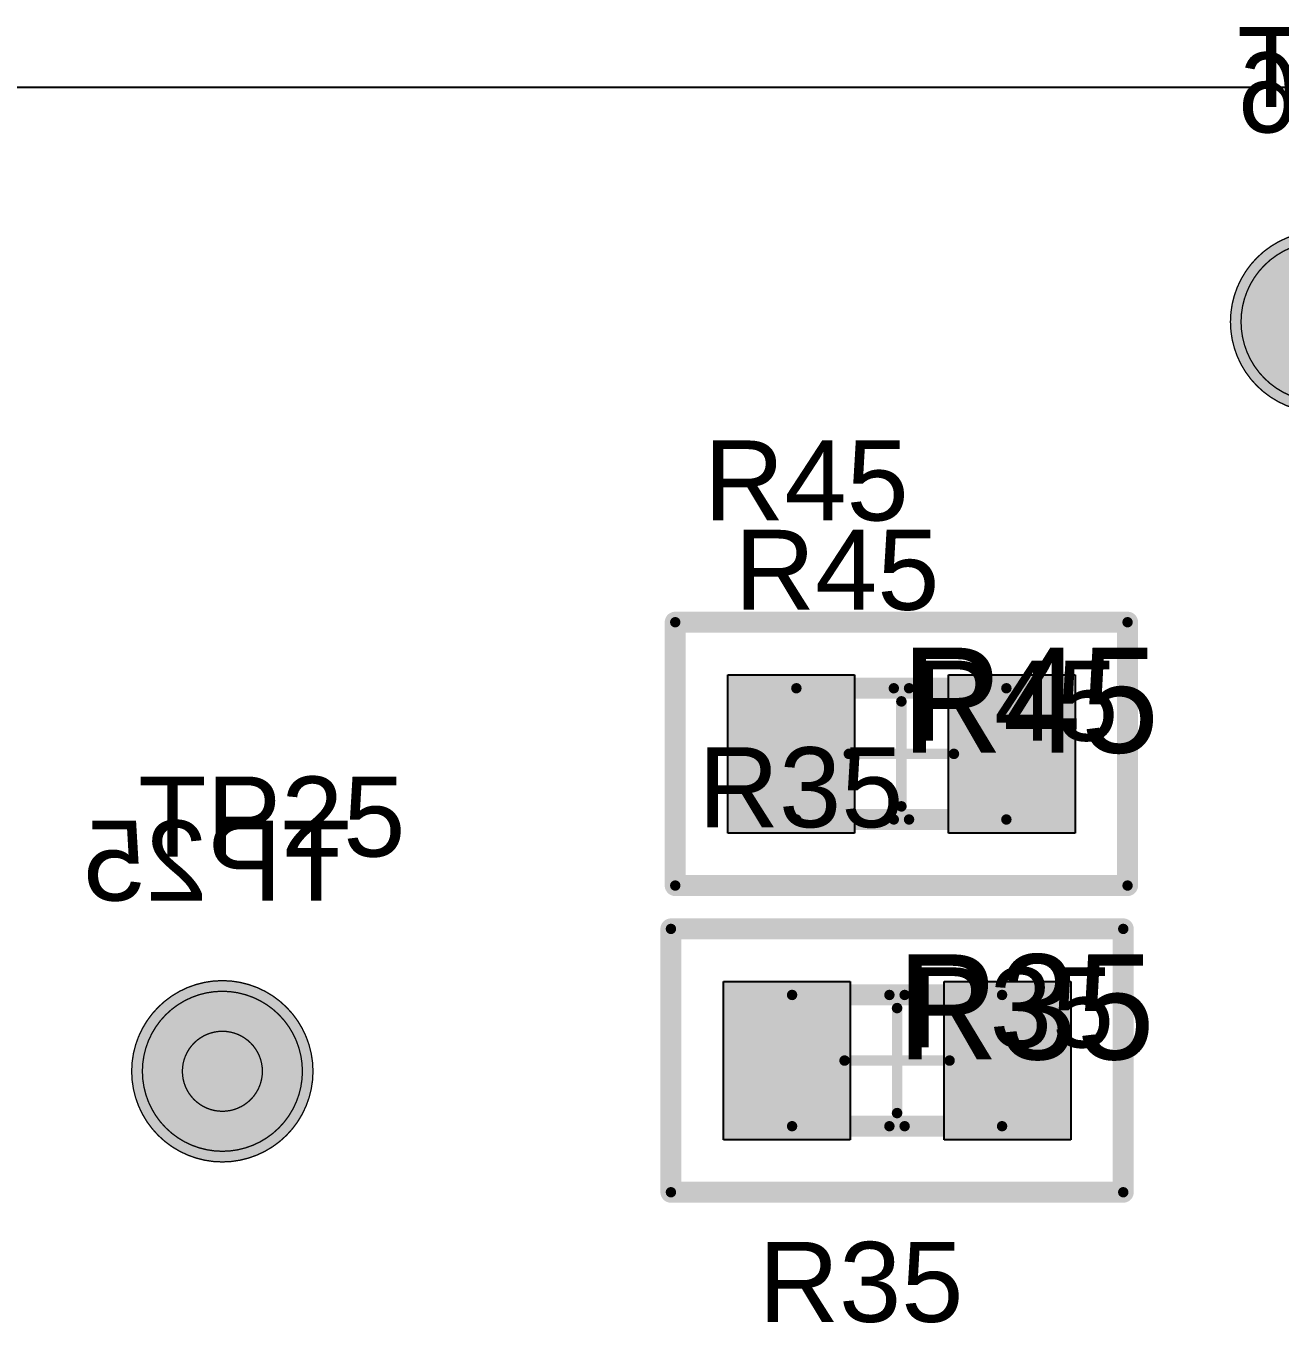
# Model space of a CAD drawing. Header units: millimetres. Extents: x 54 to 247, y 53 to 195.
# Drawn here: x 95.26 to 107.2, y 98.08 to 110.44 of the extents above; entities that cross this region are included whole.
import ezdxf

# ---------------------------------------------------------------- set-up
doc = ezdxf.new("R2010")
doc.units = ezdxf.units.MM
for name, color, linetype in [('BottomOverlay', 54, 'Continuous'), ('BottomSolder', 6, 'Continuous'), ('Mechanical10', 56, 'Continuous'), ('Mechanical11', 56, 'Continuous'), ('Mechanical12', 56, 'Continuous'), ('Mechanical15', 56, 'Continuous'), ('Mechanical4', 56, 'Continuous'), ('Mechanical6', 56, 'Continuous'), ('Mechanical7', 56, 'Continuous'), ('Mechanical8', 56, 'Continuous'), ('Mechanical9', 56, 'Continuous'), ('MultiLayer', 9, 'Continuous'), ('PadHoleLayer', 156, 'Continuous'), ('TopOverlay', 2, 'Continuous'), ('TopPaste', 8, 'Continuous'), ('TopSolder', 216, 'Continuous')]:
    doc.layers.add(name, color=color, linetype=linetype)
doc.styles.add('Arial', font='arial.ttf', dxfattribs={"height": 0.2})

# ---------------------------------------------------------------- blocks, each defined once
blk = doc.blocks.new('RES_TUM5_OHM_B_6')
at = {"layer": 'Mechanical4'}
blk.add_line((32.6644, 8.128), (-3.9624, 8.128), dxfattribs=at)
blk = doc.blocks.new('T____P_____B_244')
at = {"layer": 'BottomSolder'}
h = blk.add_hatch(color=6, dxfattribs=at)
edge = h.paths.add_edge_path()
edge.add_arc((0, 0), 0.864, 0, 360)
at = {"layer": 'MultiLayer'}
h = blk.add_hatch(color=9, dxfattribs=at)
edge = h.paths.add_edge_path()
edge.add_arc((0, 0), 0.762, 0, 360)
at = {"layer": 'PadHoleLayer'}
h = blk.add_hatch(color=156, dxfattribs=at)
edge = h.paths.add_edge_path()
edge.add_arc((0, 0), 0.381, 0, 360)
at = {"layer": 'TopSolder'}
h = blk.add_hatch(color=216, dxfattribs=at)
edge = h.paths.add_edge_path()
edge.add_arc((0, 0), 0.864, 0, 360)
blk = doc.blocks.new('T____P_____B_245')
at = {"layer": 'BottomSolder'}
h = blk.add_hatch(color=6, dxfattribs=at)
edge = h.paths.add_edge_path()
edge.add_arc((0, 0), 0.864, 0, 360)
at = {"layer": 'MultiLayer'}
h = blk.add_hatch(color=9, dxfattribs=at)
edge = h.paths.add_edge_path()
edge.add_arc((0, 0), 0.762, 0, 360)
at = {"layer": 'PadHoleLayer'}
h = blk.add_hatch(color=156, dxfattribs=at)
edge = h.paths.add_edge_path()
edge.add_arc((0, 0), 0.381, 0, 360)
at = {"layer": 'TopSolder'}
h = blk.add_hatch(color=216, dxfattribs=at)
edge = h.paths.add_edge_path()
edge.add_arc((0, 0), 0.864, 0, 360)
blk = doc.blocks.new('V______CRCW0805__3_IPC_A_264')
at = {"layer": 'TopPaste'}
for points in [[(-1.654, 0.754), (-0.448, 0.754), (-0.448, -0.754), (-1.654, -0.754)], [(0.448, 0.754), (1.654, 0.754), (1.654, -0.754), (0.448, -0.754)]]:
    blk.add_hatch(color=8, dxfattribs=at).paths.add_polyline_path(points)
at = {"layer": 'TopSolder'}
for points in [[(-1.654, 0.754), (-0.448, 0.754), (-0.448, -0.754), (-1.654, -0.754)], [(0.448, 0.754), (1.654, 0.754), (1.654, -0.754), (0.448, -0.754)]]:
    blk.add_hatch(color=216, dxfattribs=at).paths.add_polyline_path(points)
at = {"layer": 'Mechanical10', "const_width": 0.2}
for points in [[(-2.154, 1.254), (2.154, 1.254)], [(-2.154, -1.254), (-2.154, 1.254)], [(2.154, -1.254), (2.154, 1.254)], [(-2.154, -1.254), (2.154, -1.254)]]:
    blk.add_lwpolyline(points, dxfattribs=at)
at = {"layer": 'Mechanical10', "const_width": 0.1}
for points in [[(-2.204, 1.254, 1), (-2.104, 1.254, 1)], [(-2.204, 1.254, 1), (-2.104, 1.254, 1)], [(2.104, 1.254, 1), (2.204, 1.254, 1)], [(2.104, 1.254, 1), (2.204, 1.254, 1)], [(-2.204, -1.254, 1), (-2.104, -1.254, 1)], [(-2.204, -1.254, 1), (-2.104, -1.254, 1)], [(2.104, -1.254, 1), (2.204, -1.254, 1)], [(2.104, -1.254, 1), (2.204, -1.254, 1)]]:
    blk.add_lwpolyline(points, format="xyb", close=True, dxfattribs=at)
at = {"layer": 'Mechanical12', "const_width": 0.2}
for points in [[(-1, 0.625), (1, 0.625)], [(-1, -0.625), (-1, 0.625)], [(1, -0.625), (1, 0.625)], [(-1, -0.625), (1, -0.625)]]:
    blk.add_lwpolyline(points, dxfattribs=at)
at = {"layer": 'Mechanical12', "const_width": 0.1}
for points in [[(-1.05, 0.625, 1), (-0.95, 0.625, 1)], [(-1.05, 0.625, 1), (-0.95, 0.625, 1)], [(0.95, 0.625, 1), (1.05, 0.625, 1)], [(0.95, 0.625, 1), (1.05, 0.625, 1)], [(-1.05, -0.625, 1), (-0.95, -0.625, 1)], [(-1.05, -0.625, 1), (-0.95, -0.625, 1)], [(0.95, -0.625, 1), (1.05, -0.625, 1)], [(0.95, -0.625, 1), (1.05, -0.625, 1)]]:
    blk.add_lwpolyline(points, format="xyb", close=True, dxfattribs=at)
at = {"layer": 'Mechanical15'}
for points, const_width in [([(-2.154, 1.254), (2.154, 1.254)], 0.2), ([(-2.154, -1.254), (-2.154, 1.254)], 0.2), ([(2.154, -1.254), (2.154, 1.254)], 0.2), ([(0, -0.5), (0, 0.5)], 0.1), ([(-0.5, 0), (0.5, 0)], 0.1), ([(-2.154, -1.254), (2.154, -1.254)], 0.2)]:
    blk.add_lwpolyline(points, dxfattribs=dict(at, const_width=const_width))
for points, const_width in [([(-2.204, 1.254, 1), (-2.104, 1.254, 1)], 0.1), ([(-2.204, 1.254, 1), (-2.104, 1.254, 1)], 0.1), ([(2.104, 1.254, 1), (2.204, 1.254, 1)], 0.1), ([(2.104, 1.254, 1), (2.204, 1.254, 1)], 0.1), ([(-0.025, 0.5, 1), (0.025, 0.5, 1)], 0.05), ([(-0.525, 0, 1), (-0.475, 0, 1)], 0.05), ([(0.475, 0, 1), (0.525, 0, 1)], 0.05), ([(-0.025, -0.5, 1), (0.025, -0.5, 1)], 0.05), ([(-2.204, -1.254, 1), (-2.104, -1.254, 1)], 0.1), ([(-2.204, -1.254, 1), (-2.104, -1.254, 1)], 0.1), ([(2.104, -1.254, 1), (2.204, -1.254, 1)], 0.1), ([(2.104, -1.254, 1), (2.204, -1.254, 1)], 0.1)]:
    blk.add_lwpolyline(points, format="xyb", close=True, dxfattribs=dict(at, const_width=const_width))
at = {"layer": 'TopOverlay', "const_width": 0.2}
for points in [[(-0.073, 0.625), (0.073, 0.625)], [(-0.073, -0.625), (0.073, -0.625)]]:
    blk.add_lwpolyline(points, dxfattribs=at)
at = {"layer": 'TopOverlay', "const_width": 0.1}
for points in [[(-0.123, 0.625, 1), (-0.023, 0.625, 1)], [(0.023, 0.625, 1), (0.123, 0.625, 1)], [(-0.123, -0.625, 1), (-0.023, -0.625, 1)], [(0.023, -0.625, 1), (0.123, -0.625, 1)]]:
    blk.add_lwpolyline(points, format="xyb", close=True, dxfattribs=at)
at = {"layer": 'Mechanical10'}
blk.add_text('R45', height=1, rotation=360, dxfattribs=at).set_placement((0, 0.011))
blk = doc.blocks.new('V______CRCW0805__3_IPC_A_267')
at = {"layer": 'TopPaste'}
for points in [[(-1.654, 0.754), (-0.448, 0.754), (-0.448, -0.754), (-1.654, -0.754)], [(0.448, 0.754), (1.654, 0.754), (1.654, -0.754), (0.448, -0.754)]]:
    blk.add_hatch(color=8, dxfattribs=at).paths.add_polyline_path(points)
at = {"layer": 'TopSolder'}
for points in [[(-1.654, 0.754), (-0.448, 0.754), (-0.448, -0.754), (-1.654, -0.754)], [(0.448, 0.754), (1.654, 0.754), (1.654, -0.754), (0.448, -0.754)]]:
    blk.add_hatch(color=216, dxfattribs=at).paths.add_polyline_path(points)
at = {"layer": 'Mechanical10', "const_width": 0.2}
for points in [[(-2.154, 1.254), (2.154, 1.254)], [(-2.154, -1.254), (-2.154, 1.254)], [(2.154, -1.254), (2.154, 1.254)], [(-2.154, -1.254), (2.154, -1.254)]]:
    blk.add_lwpolyline(points, dxfattribs=at)
at = {"layer": 'Mechanical10', "const_width": 0.1}
for points in [[(-2.204, 1.254, 1), (-2.104, 1.254, 1)], [(-2.204, 1.254, 1), (-2.104, 1.254, 1)], [(2.104, 1.254, 1), (2.204, 1.254, 1)], [(2.104, 1.254, 1), (2.204, 1.254, 1)], [(-2.204, -1.254, 1), (-2.104, -1.254, 1)], [(-2.204, -1.254, 1), (-2.104, -1.254, 1)], [(2.104, -1.254, 1), (2.204, -1.254, 1)], [(2.104, -1.254, 1), (2.204, -1.254, 1)]]:
    blk.add_lwpolyline(points, format="xyb", close=True, dxfattribs=at)
at = {"layer": 'Mechanical12', "const_width": 0.2}
for points in [[(-1, 0.625), (1, 0.625)], [(-1, -0.625), (-1, 0.625)], [(1, -0.625), (1, 0.625)], [(-1, -0.625), (1, -0.625)]]:
    blk.add_lwpolyline(points, dxfattribs=at)
at = {"layer": 'Mechanical12', "const_width": 0.1}
for points in [[(-1.05, 0.625, 1), (-0.95, 0.625, 1)], [(-1.05, 0.625, 1), (-0.95, 0.625, 1)], [(0.95, 0.625, 1), (1.05, 0.625, 1)], [(0.95, 0.625, 1), (1.05, 0.625, 1)], [(-1.05, -0.625, 1), (-0.95, -0.625, 1)], [(-1.05, -0.625, 1), (-0.95, -0.625, 1)], [(0.95, -0.625, 1), (1.05, -0.625, 1)], [(0.95, -0.625, 1), (1.05, -0.625, 1)]]:
    blk.add_lwpolyline(points, format="xyb", close=True, dxfattribs=at)
at = {"layer": 'Mechanical15'}
for points, const_width in [([(-2.154, 1.254), (2.154, 1.254)], 0.2), ([(-2.154, -1.254), (-2.154, 1.254)], 0.2), ([(2.154, -1.254), (2.154, 1.254)], 0.2), ([(0, -0.5), (0, 0.5)], 0.1), ([(-0.5, 0), (0.5, 0)], 0.1), ([(-2.154, -1.254), (2.154, -1.254)], 0.2)]:
    blk.add_lwpolyline(points, dxfattribs=dict(at, const_width=const_width))
for points, const_width in [([(-2.204, 1.254, 1), (-2.104, 1.254, 1)], 0.1), ([(-2.204, 1.254, 1), (-2.104, 1.254, 1)], 0.1), ([(2.104, 1.254, 1), (2.204, 1.254, 1)], 0.1), ([(2.104, 1.254, 1), (2.204, 1.254, 1)], 0.1), ([(-0.025, 0.5, 1), (0.025, 0.5, 1)], 0.05), ([(-0.525, 0, 1), (-0.475, 0, 1)], 0.05), ([(0.475, 0, 1), (0.525, 0, 1)], 0.05), ([(-0.025, -0.5, 1), (0.025, -0.5, 1)], 0.05), ([(-2.204, -1.254, 1), (-2.104, -1.254, 1)], 0.1), ([(-2.204, -1.254, 1), (-2.104, -1.254, 1)], 0.1), ([(2.104, -1.254, 1), (2.204, -1.254, 1)], 0.1), ([(2.104, -1.254, 1), (2.204, -1.254, 1)], 0.1)]:
    blk.add_lwpolyline(points, format="xyb", close=True, dxfattribs=dict(at, const_width=const_width))
at = {"layer": 'TopOverlay', "const_width": 0.2}
for points in [[(-0.073, 0.625), (0.073, 0.625)], [(-0.073, -0.625), (0.073, -0.625)]]:
    blk.add_lwpolyline(points, dxfattribs=at)
at = {"layer": 'TopOverlay', "const_width": 0.1}
for points in [[(-0.123, 0.625, 1), (-0.023, 0.625, 1)], [(0.023, 0.625, 1), (0.123, 0.625, 1)], [(-0.123, -0.625, 1), (-0.023, -0.625, 1)], [(0.023, -0.625, 1), (0.123, -0.625, 1)]]:
    blk.add_lwpolyline(points, format="xyb", close=True, dxfattribs=at)
at = {"layer": 'Mechanical10'}
blk.add_text('R35', height=1, rotation=360, dxfattribs=at).set_placement((0, 0.011))

msp = doc.modelspace()

# ---------------------------------------------------------------- hatches: boundary and pattern name
at = {"layer": 'Mechanical4'}
h = msp.add_hatch(color=56, dxfattribs=at)
edge = h.paths.add_edge_path()
edge.add_arc((101.443, 104.759), 0.05, 0, 360)
h = msp.add_hatch(color=56, dxfattribs=at)
edge = h.paths.add_edge_path()
edge.add_arc((101.443, 104.759), 0.05, 0, 360)
h = msp.add_hatch(color=56, dxfattribs=at)
edge = h.paths.add_edge_path()
edge.add_arc((101.443, 104.759), 0.05, 0, 360)
h = msp.add_hatch(color=56, dxfattribs=at)
edge = h.paths.add_edge_path()
edge.add_arc((101.443, 104.759), 0.05, 0, 360)
h = msp.add_hatch(color=56, dxfattribs=at)
edge = h.paths.add_edge_path()
edge.add_arc((105.751, 104.759), 0.05, 0, 360)
h = msp.add_hatch(color=56, dxfattribs=at)
edge = h.paths.add_edge_path()
edge.add_arc((105.751, 104.759), 0.05, 0, 360)
h = msp.add_hatch(color=56, dxfattribs=at)
edge = h.paths.add_edge_path()
edge.add_arc((105.751, 104.759), 0.05, 0, 360)
h = msp.add_hatch(color=56, dxfattribs=at)
edge = h.paths.add_edge_path()
edge.add_arc((105.751, 104.759), 0.05, 0, 360)
h = msp.add_hatch(color=56, dxfattribs=at)
edge = h.paths.add_edge_path()
edge.add_arc((101.443, 102.251), 0.05, 0, 360)
h = msp.add_hatch(color=56, dxfattribs=at)
edge = h.paths.add_edge_path()
edge.add_arc((101.443, 102.251), 0.05, 0, 360)
h = msp.add_hatch(color=56, dxfattribs=at)
edge = h.paths.add_edge_path()
edge.add_arc((101.443, 102.251), 0.05, 0, 360)
h = msp.add_hatch(color=56, dxfattribs=at)
edge = h.paths.add_edge_path()
edge.add_arc((101.443, 102.251), 0.05, 0, 360)
h = msp.add_hatch(color=56, dxfattribs=at)
edge = h.paths.add_edge_path()
edge.add_arc((105.751, 102.251), 0.05, 0, 360)
h = msp.add_hatch(color=56, dxfattribs=at)
edge = h.paths.add_edge_path()
edge.add_arc((105.751, 102.251), 0.05, 0, 360)
h = msp.add_hatch(color=56, dxfattribs=at)
edge = h.paths.add_edge_path()
edge.add_arc((105.751, 102.251), 0.05, 0, 360)
h = msp.add_hatch(color=56, dxfattribs=at)
edge = h.paths.add_edge_path()
edge.add_arc((105.751, 102.251), 0.05, 0, 360)
h = msp.add_hatch(color=56, dxfattribs=at)
edge = h.paths.add_edge_path()
edge.add_arc((101.402, 101.838), 0.05, 0, 360)
h = msp.add_hatch(color=56, dxfattribs=at)
edge = h.paths.add_edge_path()
edge.add_arc((101.402, 101.838), 0.05, 0, 360)
h = msp.add_hatch(color=56, dxfattribs=at)
edge = h.paths.add_edge_path()
edge.add_arc((101.402, 101.838), 0.05, 0, 360)
h = msp.add_hatch(color=56, dxfattribs=at)
edge = h.paths.add_edge_path()
edge.add_arc((101.402, 101.838), 0.05, 0, 360)
h = msp.add_hatch(color=56, dxfattribs=at)
edge = h.paths.add_edge_path()
edge.add_arc((105.71, 101.838), 0.05, 0, 360)
h = msp.add_hatch(color=56, dxfattribs=at)
edge = h.paths.add_edge_path()
edge.add_arc((105.71, 101.838), 0.05, 0, 360)
h = msp.add_hatch(color=56, dxfattribs=at)
edge = h.paths.add_edge_path()
edge.add_arc((105.71, 101.838), 0.05, 0, 360)
h = msp.add_hatch(color=56, dxfattribs=at)
edge = h.paths.add_edge_path()
edge.add_arc((105.71, 101.838), 0.05, 0, 360)
h = msp.add_hatch(color=56, dxfattribs=at)
edge = h.paths.add_edge_path()
edge.add_arc((101.402, 99.33), 0.05, 0, 360)
h = msp.add_hatch(color=56, dxfattribs=at)
edge = h.paths.add_edge_path()
edge.add_arc((101.402, 99.33), 0.05, 0, 360)
h = msp.add_hatch(color=56, dxfattribs=at)
edge = h.paths.add_edge_path()
edge.add_arc((101.402, 99.33), 0.05, 0, 360)
h = msp.add_hatch(color=56, dxfattribs=at)
edge = h.paths.add_edge_path()
edge.add_arc((101.402, 99.33), 0.05, 0, 360)
h = msp.add_hatch(color=56, dxfattribs=at)
edge = h.paths.add_edge_path()
edge.add_arc((105.71, 99.33), 0.05, 0, 360)
h = msp.add_hatch(color=56, dxfattribs=at)
edge = h.paths.add_edge_path()
edge.add_arc((105.71, 99.33), 0.05, 0, 360)
h = msp.add_hatch(color=56, dxfattribs=at)
edge = h.paths.add_edge_path()
edge.add_arc((105.71, 99.33), 0.05, 0, 360)
h = msp.add_hatch(color=56, dxfattribs=at)
edge = h.paths.add_edge_path()
edge.add_arc((105.71, 99.33), 0.05, 0, 360)
at = {"layer": 'Mechanical6'}
h = msp.add_hatch(color=56, dxfattribs=at)
edge = h.paths.add_edge_path()
edge.add_arc((103.525, 104.13), 0.05, 0, 360)
h = msp.add_hatch(color=56, dxfattribs=at)
edge = h.paths.add_edge_path()
edge.add_arc((103.67, 104.13), 0.05, 0, 360)
h = msp.add_hatch(color=56, dxfattribs=at)
edge = h.paths.add_edge_path()
edge.add_arc((103.525, 102.88), 0.05, 0, 360)
h = msp.add_hatch(color=56, dxfattribs=at)
edge = h.paths.add_edge_path()
edge.add_arc((103.67, 102.88), 0.05, 0, 360)
h = msp.add_hatch(color=56, dxfattribs=at)
edge = h.paths.add_edge_path()
edge.add_arc((103.483, 101.209), 0.05, 0, 360)
h = msp.add_hatch(color=56, dxfattribs=at)
edge = h.paths.add_edge_path()
edge.add_arc((103.628, 101.209), 0.05, 0, 360)
h = msp.add_hatch(color=56, dxfattribs=at)
edge = h.paths.add_edge_path()
edge.add_arc((103.483, 99.959), 0.05, 0, 360)
h = msp.add_hatch(color=56, dxfattribs=at)
edge = h.paths.add_edge_path()
edge.add_arc((103.628, 99.959), 0.05, 0, 360)
at = {"layer": 'Mechanical8'}
h = msp.add_hatch(color=56, dxfattribs=at)
edge = h.paths.add_edge_path()
edge.add_arc((102.597, 104.13), 0.05, 0, 360)
h = msp.add_hatch(color=56, dxfattribs=at)
edge = h.paths.add_edge_path()
edge.add_arc((102.597, 104.13), 0.05, 0, 360)
h = msp.add_hatch(color=56, dxfattribs=at)
edge = h.paths.add_edge_path()
edge.add_arc((104.597, 104.13), 0.05, 0, 360)
h = msp.add_hatch(color=56, dxfattribs=at)
edge = h.paths.add_edge_path()
edge.add_arc((104.597, 104.13), 0.05, 0, 360)
h = msp.add_hatch(color=56, dxfattribs=at)
edge = h.paths.add_edge_path()
edge.add_arc((102.597, 102.88), 0.05, 0, 360)
h = msp.add_hatch(color=56, dxfattribs=at)
edge = h.paths.add_edge_path()
edge.add_arc((102.597, 102.88), 0.05, 0, 360)
h = msp.add_hatch(color=56, dxfattribs=at)
edge = h.paths.add_edge_path()
edge.add_arc((104.597, 102.88), 0.05, 0, 360)
h = msp.add_hatch(color=56, dxfattribs=at)
edge = h.paths.add_edge_path()
edge.add_arc((104.597, 102.88), 0.05, 0, 360)
h = msp.add_hatch(color=56, dxfattribs=at)
edge = h.paths.add_edge_path()
edge.add_arc((102.556, 101.209), 0.05, 0, 360)
h = msp.add_hatch(color=56, dxfattribs=at)
edge = h.paths.add_edge_path()
edge.add_arc((102.556, 101.209), 0.05, 0, 360)
h = msp.add_hatch(color=56, dxfattribs=at)
edge = h.paths.add_edge_path()
edge.add_arc((104.556, 101.209), 0.05, 0, 360)
h = msp.add_hatch(color=56, dxfattribs=at)
edge = h.paths.add_edge_path()
edge.add_arc((104.556, 101.209), 0.05, 0, 360)
h = msp.add_hatch(color=56, dxfattribs=at)
edge = h.paths.add_edge_path()
edge.add_arc((102.556, 99.959), 0.05, 0, 360)
h = msp.add_hatch(color=56, dxfattribs=at)
edge = h.paths.add_edge_path()
edge.add_arc((102.556, 99.959), 0.05, 0, 360)
h = msp.add_hatch(color=56, dxfattribs=at)
edge = h.paths.add_edge_path()
edge.add_arc((104.556, 99.959), 0.05, 0, 360)
h = msp.add_hatch(color=56, dxfattribs=at)
edge = h.paths.add_edge_path()
edge.add_arc((104.556, 99.959), 0.05, 0, 360)
at = {"layer": 'PadHoleLayer'}
h = msp.add_hatch(color=156, dxfattribs=at)
edge = h.paths.add_edge_path()
edge.add_arc((101.443, 104.759), 0.05, 0, 360)
h = msp.add_hatch(color=156, dxfattribs=at)
edge = h.paths.add_edge_path()
edge.add_arc((101.443, 104.759), 0.05, 0, 360)
h = msp.add_hatch(color=156, dxfattribs=at)
edge = h.paths.add_edge_path()
edge.add_arc((101.443, 104.759), 0.05, 0, 360)
h = msp.add_hatch(color=156, dxfattribs=at)
edge = h.paths.add_edge_path()
edge.add_arc((101.443, 104.759), 0.05, 0, 360)
h = msp.add_hatch(color=156, dxfattribs=at)
edge = h.paths.add_edge_path()
edge.add_arc((105.751, 104.759), 0.05, 0, 360)
h = msp.add_hatch(color=156, dxfattribs=at)
edge = h.paths.add_edge_path()
edge.add_arc((105.751, 104.759), 0.05, 0, 360)
h = msp.add_hatch(color=156, dxfattribs=at)
edge = h.paths.add_edge_path()
edge.add_arc((105.751, 104.759), 0.05, 0, 360)
h = msp.add_hatch(color=156, dxfattribs=at)
edge = h.paths.add_edge_path()
edge.add_arc((105.751, 104.759), 0.05, 0, 360)
h = msp.add_hatch(color=156, dxfattribs=at)
edge = h.paths.add_edge_path()
edge.add_arc((102.597, 104.13), 0.05, 0, 360)
h = msp.add_hatch(color=156, dxfattribs=at)
edge = h.paths.add_edge_path()
edge.add_arc((102.597, 104.13), 0.05, 0, 360)
h = msp.add_hatch(color=156, dxfattribs=at)
edge = h.paths.add_edge_path()
edge.add_arc((103.525, 104.13), 0.05, 0, 360)
h = msp.add_hatch(color=156, dxfattribs=at)
edge = h.paths.add_edge_path()
edge.add_arc((103.67, 104.13), 0.05, 0, 360)
h = msp.add_hatch(color=156, dxfattribs=at)
edge = h.paths.add_edge_path()
edge.add_arc((104.597, 104.13), 0.05, 0, 360)
h = msp.add_hatch(color=156, dxfattribs=at)
edge = h.paths.add_edge_path()
edge.add_arc((104.597, 104.13), 0.05, 0, 360)
h = msp.add_hatch(color=156, dxfattribs=at)
edge = h.paths.add_edge_path()
edge.add_arc((102.597, 102.88), 0.05, 0, 360)
h = msp.add_hatch(color=156, dxfattribs=at)
edge = h.paths.add_edge_path()
edge.add_arc((102.597, 102.88), 0.05, 0, 360)
h = msp.add_hatch(color=156, dxfattribs=at)
edge = h.paths.add_edge_path()
edge.add_arc((103.525, 102.88), 0.05, 0, 360)
h = msp.add_hatch(color=156, dxfattribs=at)
edge = h.paths.add_edge_path()
edge.add_arc((103.67, 102.88), 0.05, 0, 360)
h = msp.add_hatch(color=156, dxfattribs=at)
edge = h.paths.add_edge_path()
edge.add_arc((104.597, 102.88), 0.05, 0, 360)
h = msp.add_hatch(color=156, dxfattribs=at)
edge = h.paths.add_edge_path()
edge.add_arc((104.597, 102.88), 0.05, 0, 360)
h = msp.add_hatch(color=156, dxfattribs=at)
edge = h.paths.add_edge_path()
edge.add_arc((101.443, 102.251), 0.05, 0, 360)
h = msp.add_hatch(color=156, dxfattribs=at)
edge = h.paths.add_edge_path()
edge.add_arc((101.443, 102.251), 0.05, 0, 360)
h = msp.add_hatch(color=156, dxfattribs=at)
edge = h.paths.add_edge_path()
edge.add_arc((101.443, 102.251), 0.05, 0, 360)
h = msp.add_hatch(color=156, dxfattribs=at)
edge = h.paths.add_edge_path()
edge.add_arc((101.443, 102.251), 0.05, 0, 360)
h = msp.add_hatch(color=156, dxfattribs=at)
edge = h.paths.add_edge_path()
edge.add_arc((105.751, 102.251), 0.05, 0, 360)
h = msp.add_hatch(color=156, dxfattribs=at)
edge = h.paths.add_edge_path()
edge.add_arc((105.751, 102.251), 0.05, 0, 360)
h = msp.add_hatch(color=156, dxfattribs=at)
edge = h.paths.add_edge_path()
edge.add_arc((105.751, 102.251), 0.05, 0, 360)
h = msp.add_hatch(color=156, dxfattribs=at)
edge = h.paths.add_edge_path()
edge.add_arc((105.751, 102.251), 0.05, 0, 360)
h = msp.add_hatch(color=156, dxfattribs=at)
edge = h.paths.add_edge_path()
edge.add_arc((101.402, 101.838), 0.05, 0, 360)
h = msp.add_hatch(color=156, dxfattribs=at)
edge = h.paths.add_edge_path()
edge.add_arc((101.402, 101.838), 0.05, 0, 360)
h = msp.add_hatch(color=156, dxfattribs=at)
edge = h.paths.add_edge_path()
edge.add_arc((101.402, 101.838), 0.05, 0, 360)
h = msp.add_hatch(color=156, dxfattribs=at)
edge = h.paths.add_edge_path()
edge.add_arc((101.402, 101.838), 0.05, 0, 360)
h = msp.add_hatch(color=156, dxfattribs=at)
edge = h.paths.add_edge_path()
edge.add_arc((105.71, 101.838), 0.05, 0, 360)
h = msp.add_hatch(color=156, dxfattribs=at)
edge = h.paths.add_edge_path()
edge.add_arc((105.71, 101.838), 0.05, 0, 360)
h = msp.add_hatch(color=156, dxfattribs=at)
edge = h.paths.add_edge_path()
edge.add_arc((105.71, 101.838), 0.05, 0, 360)
h = msp.add_hatch(color=156, dxfattribs=at)
edge = h.paths.add_edge_path()
edge.add_arc((105.71, 101.838), 0.05, 0, 360)
h = msp.add_hatch(color=156, dxfattribs=at)
edge = h.paths.add_edge_path()
edge.add_arc((102.556, 101.209), 0.05, 0, 360)
h = msp.add_hatch(color=156, dxfattribs=at)
edge = h.paths.add_edge_path()
edge.add_arc((102.556, 101.209), 0.05, 0, 360)
h = msp.add_hatch(color=156, dxfattribs=at)
edge = h.paths.add_edge_path()
edge.add_arc((103.483, 101.209), 0.05, 0, 360)
h = msp.add_hatch(color=156, dxfattribs=at)
edge = h.paths.add_edge_path()
edge.add_arc((103.628, 101.209), 0.05, 0, 360)
h = msp.add_hatch(color=156, dxfattribs=at)
edge = h.paths.add_edge_path()
edge.add_arc((104.556, 101.209), 0.05, 0, 360)
h = msp.add_hatch(color=156, dxfattribs=at)
edge = h.paths.add_edge_path()
edge.add_arc((104.556, 101.209), 0.05, 0, 360)
h = msp.add_hatch(color=156, dxfattribs=at)
edge = h.paths.add_edge_path()
edge.add_arc((102.556, 99.959), 0.05, 0, 360)
h = msp.add_hatch(color=156, dxfattribs=at)
edge = h.paths.add_edge_path()
edge.add_arc((102.556, 99.959), 0.05, 0, 360)
h = msp.add_hatch(color=156, dxfattribs=at)
edge = h.paths.add_edge_path()
edge.add_arc((103.483, 99.959), 0.05, 0, 360)
h = msp.add_hatch(color=156, dxfattribs=at)
edge = h.paths.add_edge_path()
edge.add_arc((103.628, 99.959), 0.05, 0, 360)
h = msp.add_hatch(color=156, dxfattribs=at)
edge = h.paths.add_edge_path()
edge.add_arc((104.556, 99.959), 0.05, 0, 360)
h = msp.add_hatch(color=156, dxfattribs=at)
edge = h.paths.add_edge_path()
edge.add_arc((104.556, 99.959), 0.05, 0, 360)
h = msp.add_hatch(color=156, dxfattribs=at)
edge = h.paths.add_edge_path()
edge.add_arc((101.402, 99.33), 0.05, 0, 360)
h = msp.add_hatch(color=156, dxfattribs=at)
edge = h.paths.add_edge_path()
edge.add_arc((101.402, 99.33), 0.05, 0, 360)
h = msp.add_hatch(color=156, dxfattribs=at)
edge = h.paths.add_edge_path()
edge.add_arc((101.402, 99.33), 0.05, 0, 360)
h = msp.add_hatch(color=156, dxfattribs=at)
edge = h.paths.add_edge_path()
edge.add_arc((101.402, 99.33), 0.05, 0, 360)
h = msp.add_hatch(color=156, dxfattribs=at)
edge = h.paths.add_edge_path()
edge.add_arc((105.71, 99.33), 0.05, 0, 360)
h = msp.add_hatch(color=156, dxfattribs=at)
edge = h.paths.add_edge_path()
edge.add_arc((105.71, 99.33), 0.05, 0, 360)
h = msp.add_hatch(color=156, dxfattribs=at)
edge = h.paths.add_edge_path()
edge.add_arc((105.71, 99.33), 0.05, 0, 360)
h = msp.add_hatch(color=156, dxfattribs=at)
edge = h.paths.add_edge_path()
edge.add_arc((105.71, 99.33), 0.05, 0, 360)

# ---------------------------------------------------------------- linework, layer by layer
at = {"layer": 'Mechanical10'}
for p, q in [((101.943, 102.751), (101.943, 104.259)), ((101.943, 104.259), (103.15, 104.259)), ((103.15, 104.259), (103.15, 102.751)), ((104.045, 102.751), (104.045, 104.259)), ((104.045, 104.259), (105.251, 104.259)), ((105.251, 104.259), (105.251, 102.751)), ((103.15, 102.751), (101.943, 102.751)), ((105.251, 102.751), (104.045, 102.751)), ((101.902, 99.83), (101.902, 101.338)), ((101.902, 101.338), (103.108, 101.338)), ((103.108, 101.338), (103.108, 99.83)), ((104.003, 99.83), (104.003, 101.338)), ((104.003, 101.338), (105.21, 101.338)), ((105.21, 101.338), (105.21, 99.83)), ((103.108, 99.83), (101.902, 99.83)), ((105.21, 99.83), (104.003, 99.83))]:
    msp.add_line(p, q, dxfattribs=at)
for points, const_width in [([(108.458, 107.62, 1), (106.731, 107.62, 1)], 0.0127), ([(106.728, 107.62, 1), (106.734, 107.62, 1)], 0.00635), ([(97.993, 100.482, 1), (96.266, 100.482, 1)], 0.0127), ([(96.263, 100.482, 1), (96.269, 100.482, 1)], 0.00635), ([(97.99, 100.482, 1), (97.996, 100.482, 1)], 0.00635)]:
    msp.add_lwpolyline(points, format="xyb", close=True, dxfattribs=dict(at, const_width=const_width))
at = {"layer": 'Mechanical11'}
for points, const_width in [([(108.458, 107.62, 1), (106.731, 107.62, 1)], 0.0127), ([(106.728, 107.62, 1), (106.734, 107.62, 1)], 0.00635), ([(97.993, 100.482, 1), (96.266, 100.482, 1)], 0.0127), ([(96.263, 100.482, 1), (96.269, 100.482, 1)], 0.00635), ([(97.99, 100.482, 1), (97.996, 100.482, 1)], 0.00635)]:
    msp.add_lwpolyline(points, format="xyb", close=True, dxfattribs=dict(at, const_width=const_width))
at = {"layer": 'Mechanical12'}
for points, const_width in [([(97.511, 100.482, 1), (96.749, 100.482, 1)], 0.0127), ([(96.745, 100.482, 1), (96.752, 100.482, 1)], 0.00635), ([(97.507, 100.482, 1), (97.514, 100.482, 1)], 0.00635)]:
    msp.add_lwpolyline(points, format="xyb", close=True, dxfattribs=dict(at, const_width=const_width))
at = {"layer": 'Mechanical4'}
for points, const_width in [([(101.443, 104.759), (105.751, 104.759)], 0.2), ([(101.443, 102.251), (101.443, 104.759)], 0.2), ([(101.443, 104.759), (105.751, 104.759)], 0.2), ([(101.443, 102.251), (101.443, 104.759)], 0.2), ([(105.751, 102.251), (105.751, 104.759)], 0.2), ([(105.751, 102.251), (105.751, 104.759)], 0.2), ([(103.597, 103.005), (103.597, 104.005)], 0.1), ([(103.097, 103.505), (104.097, 103.505)], 0.1), ([(101.443, 102.251), (105.751, 102.251)], 0.2), ([(101.443, 102.251), (105.751, 102.251)], 0.2), ([(101.402, 101.838), (105.71, 101.838)], 0.2), ([(101.402, 99.33), (101.402, 101.838)], 0.2), ([(101.402, 101.838), (105.71, 101.838)], 0.2), ([(101.402, 99.33), (101.402, 101.838)], 0.2), ([(105.71, 99.33), (105.71, 101.838)], 0.2), ([(105.71, 99.33), (105.71, 101.838)], 0.2), ([(103.556, 100.084), (103.556, 101.084)], 0.1), ([(103.056, 100.584), (104.056, 100.584)], 0.1), ([(101.402, 99.33), (105.71, 99.33)], 0.2), ([(101.402, 99.33), (105.71, 99.33)], 0.2)]:
    msp.add_lwpolyline(points, dxfattribs=dict(at, const_width=const_width))
for points, const_width in [([(101.393, 104.759, 1), (101.493, 104.759, 1)], 0.1), ([(101.393, 104.759, 1), (101.493, 104.759, 1)], 0.1), ([(101.393, 104.759, 1), (101.493, 104.759, 1)], 0.1), ([(101.393, 104.759, 1), (101.493, 104.759, 1)], 0.1), ([(105.701, 104.759, 1), (105.801, 104.759, 1)], 0.1), ([(105.701, 104.759, 1), (105.801, 104.759, 1)], 0.1), ([(105.701, 104.759, 1), (105.801, 104.759, 1)], 0.1), ([(105.701, 104.759, 1), (105.801, 104.759, 1)], 0.1), ([(103.572, 104.005, 1), (103.622, 104.005, 1)], 0.05), ([(103.56, 104.005, 1), (103.585, 104.005, 1)], 0.025), ([(103.56, 104.005, 1), (103.585, 104.005, 1)], 0.025), ([(103.61, 104.005, 1), (103.635, 104.005, 1)], 0.025), ([(103.61, 104.005, 1), (103.635, 104.005, 1)], 0.025), ([(103.072, 103.505, 1), (103.122, 103.505, 1)], 0.05), ([(103.06, 103.505, 1), (103.085, 103.505, 1)], 0.025), ([(103.06, 103.505, 1), (103.085, 103.505, 1)], 0.025), ([(103.11, 103.505, 1), (103.135, 103.505, 1)], 0.025), ([(103.11, 103.505, 1), (103.135, 103.505, 1)], 0.025), ([(104.072, 103.505, 1), (104.122, 103.505, 1)], 0.05), ([(104.06, 103.505, 1), (104.085, 103.505, 1)], 0.025), ([(104.06, 103.505, 1), (104.085, 103.505, 1)], 0.025), ([(104.11, 103.505, 1), (104.135, 103.505, 1)], 0.025), ([(104.11, 103.505, 1), (104.135, 103.505, 1)], 0.025), ([(103.572, 103.005, 1), (103.622, 103.005, 1)], 0.05), ([(103.56, 103.005, 1), (103.585, 103.005, 1)], 0.025), ([(103.56, 103.005, 1), (103.585, 103.005, 1)], 0.025), ([(103.61, 103.005, 1), (103.635, 103.005, 1)], 0.025), ([(103.61, 103.005, 1), (103.635, 103.005, 1)], 0.025), ([(101.393, 102.251, 1), (101.493, 102.251, 1)], 0.1), ([(101.393, 102.251, 1), (101.493, 102.251, 1)], 0.1), ([(101.393, 102.251, 1), (101.493, 102.251, 1)], 0.1), ([(101.393, 102.251, 1), (101.493, 102.251, 1)], 0.1), ([(105.701, 102.251, 1), (105.801, 102.251, 1)], 0.1), ([(105.701, 102.251, 1), (105.801, 102.251, 1)], 0.1), ([(105.701, 102.251, 1), (105.801, 102.251, 1)], 0.1), ([(105.701, 102.251, 1), (105.801, 102.251, 1)], 0.1), ([(101.352, 101.838, 1), (101.452, 101.838, 1)], 0.1), ([(101.352, 101.838, 1), (101.452, 101.838, 1)], 0.1), ([(101.352, 101.838, 1), (101.452, 101.838, 1)], 0.1), ([(101.352, 101.838, 1), (101.452, 101.838, 1)], 0.1), ([(105.66, 101.838, 1), (105.76, 101.838, 1)], 0.1), ([(105.66, 101.838, 1), (105.76, 101.838, 1)], 0.1), ([(105.66, 101.838, 1), (105.76, 101.838, 1)], 0.1), ([(105.66, 101.838, 1), (105.76, 101.838, 1)], 0.1), ([(103.531, 101.084, 1), (103.581, 101.084, 1)], 0.05), ([(103.518, 101.084, 1), (103.543, 101.084, 1)], 0.025), ([(103.518, 101.084, 1), (103.543, 101.084, 1)], 0.025), ([(103.568, 101.084, 1), (103.593, 101.084, 1)], 0.025), ([(103.568, 101.084, 1), (103.593, 101.084, 1)], 0.025), ([(103.031, 100.584, 1), (103.081, 100.584, 1)], 0.05), ([(103.018, 100.584, 1), (103.043, 100.584, 1)], 0.025), ([(103.018, 100.584, 1), (103.043, 100.584, 1)], 0.025), ([(103.068, 100.584, 1), (103.093, 100.584, 1)], 0.025), ([(103.068, 100.584, 1), (103.093, 100.584, 1)], 0.025), ([(104.031, 100.584, 1), (104.081, 100.584, 1)], 0.05), ([(104.018, 100.584, 1), (104.043, 100.584, 1)], 0.025), ([(104.018, 100.584, 1), (104.043, 100.584, 1)], 0.025), ([(104.068, 100.584, 1), (104.093, 100.584, 1)], 0.025), ([(104.068, 100.584, 1), (104.093, 100.584, 1)], 0.025), ([(103.531, 100.084, 1), (103.581, 100.084, 1)], 0.05), ([(103.518, 100.084, 1), (103.543, 100.084, 1)], 0.025), ([(103.518, 100.084, 1), (103.543, 100.084, 1)], 0.025), ([(103.568, 100.084, 1), (103.593, 100.084, 1)], 0.025), ([(103.568, 100.084, 1), (103.593, 100.084, 1)], 0.025), ([(101.352, 99.33, 1), (101.452, 99.33, 1)], 0.1), ([(101.352, 99.33, 1), (101.452, 99.33, 1)], 0.1), ([(101.352, 99.33, 1), (101.452, 99.33, 1)], 0.1), ([(101.352, 99.33, 1), (101.452, 99.33, 1)], 0.1), ([(105.66, 99.33, 1), (105.76, 99.33, 1)], 0.1), ([(105.66, 99.33, 1), (105.76, 99.33, 1)], 0.1), ([(105.66, 99.33, 1), (105.76, 99.33, 1)], 0.1), ([(105.66, 99.33, 1), (105.76, 99.33, 1)], 0.1)]:
    msp.add_lwpolyline(points, format="xyb", close=True, dxfattribs=dict(at, const_width=const_width))
at = {"layer": 'Mechanical4', "const_width": 0.05}
for points in [[(103.572, 104.005, -1), (103.622, 104.005)], [(103.622, 104.005, -1), (103.572, 104.005)], [(103.072, 103.505, -1), (103.122, 103.505)], [(103.122, 103.505, -1), (103.072, 103.505)], [(104.072, 103.505, -1), (104.122, 103.505)], [(104.122, 103.505, -1), (104.072, 103.505)], [(103.572, 103.005, -1), (103.622, 103.005)], [(103.622, 103.005, -1), (103.572, 103.005)], [(103.531, 101.084, -1), (103.581, 101.084)], [(103.581, 101.084, -1), (103.531, 101.084)], [(103.031, 100.584, -1), (103.081, 100.584)], [(103.081, 100.584, -1), (103.031, 100.584)], [(104.031, 100.584, -1), (104.081, 100.584)], [(104.081, 100.584, -1), (104.031, 100.584)], [(103.531, 100.084, -1), (103.581, 100.084)], [(103.581, 100.084, -1), (103.531, 100.084)]]:
    msp.add_lwpolyline(points, format="xyb", dxfattribs=at)
at = {"layer": 'Mechanical6', "const_width": 0.2}
for points in [[(103.525, 104.13), (103.67, 104.13)], [(103.525, 102.88), (103.67, 102.88)], [(103.483, 101.209), (103.628, 101.209)], [(103.483, 99.959), (103.628, 99.959)]]:
    msp.add_lwpolyline(points, dxfattribs=at)
at = {"layer": 'Mechanical6', "const_width": 0.1}
for points in [[(103.475, 104.13, 1), (103.575, 104.13, 1)], [(103.62, 104.13, 1), (103.72, 104.13, 1)], [(103.475, 102.88, 1), (103.575, 102.88, 1)], [(103.62, 102.88, 1), (103.72, 102.88, 1)], [(103.433, 101.209, 1), (103.533, 101.209, 1)], [(103.578, 101.209, 1), (103.678, 101.209, 1)], [(103.433, 99.959, 1), (103.533, 99.959, 1)], [(103.578, 99.959, 1), (103.678, 99.959, 1)]]:
    msp.add_lwpolyline(points, format="xyb", close=True, dxfattribs=at)
at = {"layer": 'Mechanical7'}
for points, const_width in [([(108.356, 107.62, 1), (106.832, 107.62, 1)], 0.0127), ([(106.829, 107.62, 1), (106.836, 107.62, 1)], 0.00635), ([(97.892, 100.482, 1), (96.368, 100.482, 1)], 0.0127), ([(96.364, 100.482, 1), (96.371, 100.482, 1)], 0.00635), ([(97.888, 100.482, 1), (97.895, 100.482, 1)], 0.00635)]:
    msp.add_lwpolyline(points, format="xyb", close=True, dxfattribs=dict(at, const_width=const_width))
at = {"layer": 'Mechanical8'}
for p, q in [((101.943, 102.751), (101.943, 104.259)), ((101.943, 104.259), (103.15, 104.259)), ((103.15, 104.259), (103.15, 102.751)), ((104.045, 102.751), (104.045, 104.259)), ((104.045, 104.259), (105.251, 104.259)), ((105.251, 104.259), (105.251, 102.751)), ((103.15, 102.751), (101.943, 102.751)), ((105.251, 102.751), (104.045, 102.751)), ((101.902, 99.83), (101.902, 101.338)), ((101.902, 101.338), (103.108, 101.338)), ((103.108, 101.338), (103.108, 99.83)), ((104.003, 99.83), (104.003, 101.338)), ((104.003, 101.338), (105.21, 101.338)), ((105.21, 101.338), (105.21, 99.83)), ((103.108, 99.83), (101.902, 99.83)), ((105.21, 99.83), (104.003, 99.83))]:
    msp.add_line(p, q, dxfattribs=at)
at = {"layer": 'Mechanical8', "const_width": 0.2}
for points in [[(102.597, 104.13), (104.597, 104.13)], [(102.597, 102.88), (102.597, 104.13)], [(104.597, 102.88), (104.597, 104.13)], [(102.597, 102.88), (104.597, 102.88)], [(102.556, 101.209), (104.556, 101.209)], [(102.556, 99.959), (102.556, 101.209)], [(104.556, 99.959), (104.556, 101.209)], [(102.556, 99.959), (104.556, 99.959)]]:
    msp.add_lwpolyline(points, dxfattribs=at)
at = {"layer": 'Mechanical8', "const_width": 0.1}
for points in [[(102.547, 104.13, 1), (102.647, 104.13, 1)], [(102.547, 104.13, 1), (102.647, 104.13, 1)], [(104.547, 104.13, 1), (104.647, 104.13, 1)], [(104.547, 104.13, 1), (104.647, 104.13, 1)], [(102.547, 102.88, 1), (102.647, 102.88, 1)], [(102.547, 102.88, 1), (102.647, 102.88, 1)], [(104.547, 102.88, 1), (104.647, 102.88, 1)], [(104.547, 102.88, 1), (104.647, 102.88, 1)], [(102.506, 101.209, 1), (102.606, 101.209, 1)], [(102.506, 101.209, 1), (102.606, 101.209, 1)], [(104.506, 101.209, 1), (104.606, 101.209, 1)], [(104.506, 101.209, 1), (104.606, 101.209, 1)], [(102.506, 99.959, 1), (102.606, 99.959, 1)], [(102.506, 99.959, 1), (102.606, 99.959, 1)], [(104.506, 99.959, 1), (104.606, 99.959, 1)], [(104.506, 99.959, 1), (104.606, 99.959, 1)]]:
    msp.add_lwpolyline(points, format="xyb", close=True, dxfattribs=at)
at = {"layer": 'Mechanical9', "const_width": 0.0127}
msp.add_lwpolyline([(89.611, 109.855), (126.238, 109.855)], dxfattribs=at)

# ---------------------------------------------------------------- block references
for name, p, rotation in [('RES_TUM5_OHM_B_6', (122.276, 117.983), 180), ('T____P_____B_244', (107.594, 107.62), 90), ('T____P_____B_245', (97.13, 100.482), 90)]:
    msp.add_blockref(name, p, dxfattribs=dict(rotation=rotation))
for name, p in [('V______CRCW0805__3_IPC_A_264', (103.597, 103.505)), ('V______CRCW0805__3_IPC_A_267', (103.556, 100.584))]:
    msp.add_blockref(name, p)

# ---------------------------------------------------------------- texts
at = {"layer": 'BottomOverlay', "style": 'Arial', "text_generation_flag": 2}
for s, p in [('TP26', (109.347, 109.423)), ('TP25', (98.348, 102.108))]:
    msp.add_text(s, height=0.762, dxfattribs=at).set_placement(p)
at = {"layer": 'Mechanical4', "style": 'Arial'}
for s, p in [('R45', (103.711, 103.63)), ('R35', (103.67, 100.709))]:
    msp.add_text(s, height=0.762, rotation=360, dxfattribs=at).set_placement(p)
at = {"layer": 'Mechanical6', "style": 'Arial'}
for s, p in [('TP26', (106.794, 109.665)), ('R45', (101.714, 105.728)), ('R35', (101.663, 102.806)), ('TP25', (96.329, 102.527))]:
    msp.add_text(s, height=0.762, dxfattribs=at).set_placement(p)
at = {"layer": 'TopOverlay', "style": 'Arial'}
for s, p in [('R45', (102.007, 104.877)), ('R35', (102.235, 98.095))]:
    msp.add_text(s, height=0.762, dxfattribs=at).set_placement(p)

doc.saveas('drawing.dxf')
